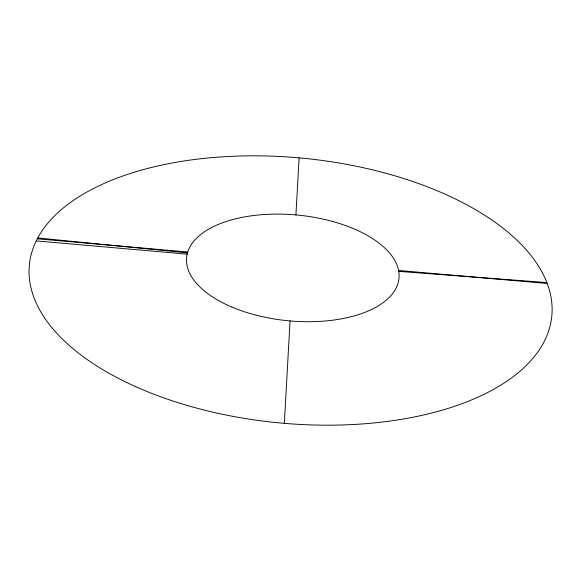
<?xml version="1.0" encoding="UTF-8"?>
<svg xmlns="http://www.w3.org/2000/svg" width="581" height="581" viewBox="0 0 581 581"><rect width="100%" height="100%" fill="white"/><g stroke="black" fill="none" stroke-linecap="round" stroke-linejoin="round"><path stroke-width="0.87" d="M284.349 423.346L290.042 320.93M295.925 214.919L299.099 157.865M398.755 271.392L546.866 282.555M37.271 238.806L187.656 251.987M398.682 270.477L547.222 283.492M36.24 240.926L187.162 254.144M37.772 237.941L187.481 252.88M135.801 386.721A262.474 132.86 5.6 0 0 550.548 324.009A262.474 132.86 5.6 0 0 185.39 160.777A262.474 132.86 5.6 0 0 135.801 386.721M231.935 307.08A106.693 53.053 5.6 0 0 398.711 280.274A106.693 53.053 5.6 0 0 247.738 216.364A106.693 53.053 5.6 0 0 231.935 307.08"/></g></svg>
